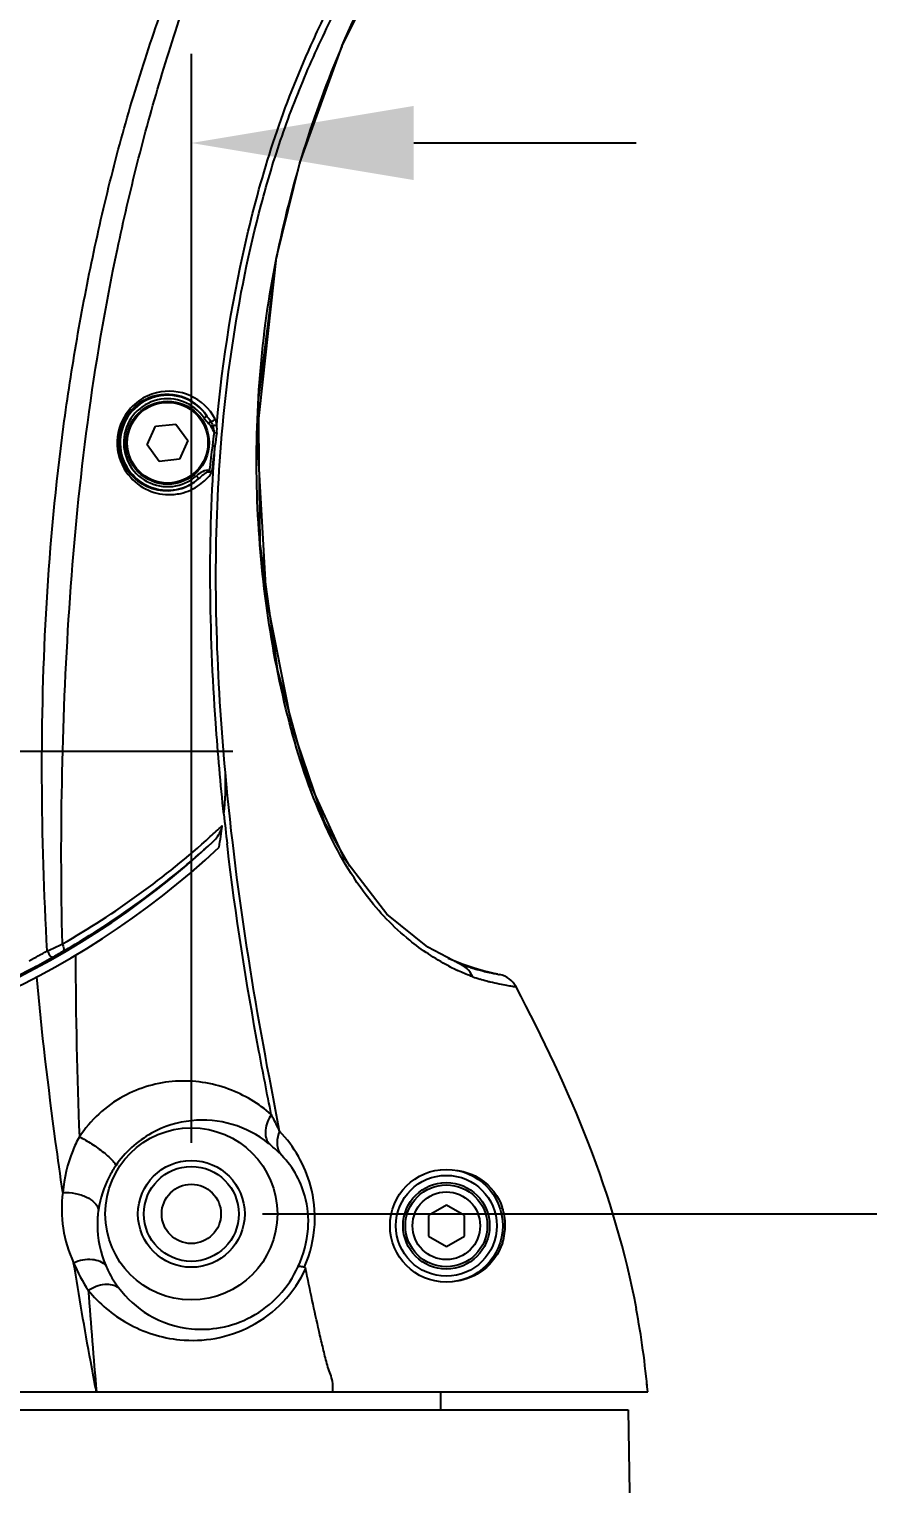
# Model space of a CAD drawing. Header units: millimetres. Extents: x 5828 to 6704, y 123 to 421.
# Drawn here: x 6433.21 to 6437.92, y 244.49 to 252.72 of the extents above; entities that cross this region are included whole.
import ezdxf

# ---------------------------------------------------------------- set-up
doc = ezdxf.new("R2010")
doc.units = ezdxf.units.MM
doc.layers.add('外形图', color=7, linetype='Continuous')
doc.layers.add('尺寸标注', color=7, linetype='Continuous')
doc.styles.add('微软雅黑', font='msyh.ttc', dxfattribs={"height": 1.5})
doc.dimstyles.new('尺寸标注_1_15比例', dxfattribs={"dimtxt": 1.5, "dimasz": 1.25, "dimexe": 0.5, "dimexo": 0.4, "dimgap": 0.5, "dimtad": 1, "dimdec": 1, "dimlfac": 15, "dimdsep": 46, "dimtxsty": '微软雅黑', "dimcen": 0.09, "dimadec": 0, "dimazin": 0, "dimtp": 0.01, "dimtm": 0.01, "dimtfac": 1, "dimtdec": 1, "dimtofl": 0, "dimtmove": 0, "dimatfit": 3, "dimfxl": 1, "dimtolj": 1, "dimarcsym": 0})

# ---------------------------------------------------------------- blocks, each defined once
blk = doc.blocks.new('*D782')
at = {"layer": 'Defpoints', "color": 0}
for p in [(6420.543, 277.9758), (6438.7833, 233.3949), (6456.6042, 233.3949)]:
    blk.add_point(p, dxfattribs=at)
at = {"layer": '尺寸标注', "color": 0, "lineweight": -2}
for p, q in [((6420.943, 277.9758), (6457.1042, 277.9758)), ((6456.6042, 276.7258), (6456.6042, 234.6449)), ((6439.1833, 233.3949), (6457.1042, 233.3949))]:
    blk.add_line(p, q, dxfattribs=at)
at = {"layer": '尺寸标注', "color": 0}
for points in [[(6456.8126, 276.7258), (6456.3959, 276.7258), (6456.6042, 277.9758)], [(6456.3959, 234.6449), (6456.8126, 234.6449), (6456.6042, 233.3949)]]:
    blk.add_solid(points, dxfattribs=at)
at = {"layer": '尺寸标注', "color": 0, "insert": (6455.3291, 255.6854), "char_height": 1.5, "attachment_point": 5, "rotation": 90, "style": '微软雅黑'}
blk.add_mtext('\\A1;\\A1;668.8', dxfattribs=at)
blk = doc.blocks.new('*D808')
at = {"layer": 'Defpoints', "color": 0}
for p in [(6431.8498, 255.3949), (6441.1977, 255.3949), (6434.1165, 246.0616)]:
    blk.add_point(p, dxfattribs=at)
at = {"layer": '尺寸标注', "color": 0, "lineweight": -2}
for p, q in [((6432.2498, 255.3949), (6441.6977, 255.3949)), ((6441.1977, 247.3116), (6441.1977, 254.1449)), ((6434.5165, 246.0616), (6441.6977, 246.0616))]:
    blk.add_line(p, q, dxfattribs=at)
at = {"layer": '尺寸标注', "color": 0}
for points in [[(6441.4061, 254.1449), (6440.9894, 254.1449), (6441.1977, 255.3949)], [(6440.9894, 247.3116), (6441.4061, 247.3116), (6441.1977, 246.0616)]]:
    blk.add_solid(points, dxfattribs=at)
at = {"layer": '尺寸标注', "color": 0, "insert": (6439.9187, 250.6458), "char_height": 1.5, "attachment_point": 5, "rotation": 90, "style": '微软雅黑'}
blk.add_mtext('\\A1;140', dxfattribs=at)
blk = doc.blocks.new('*D809')
at = {"layer": 'Defpoints', "color": 0}
for p in [(6431.8498, 255.3949), (6431.8498, 248.6615), (6428.9165, 246.0616)]:
    blk.add_point(p, dxfattribs=at)
at = {"layer": '尺寸标注', "color": 0, "lineweight": -2}
for p, q in [((6431.8498, 254.9949), (6431.8498, 248.1615)), ((6428.9165, 246.4616), (6428.9165, 249.1615)), ((6427.6665, 248.6615), (6422.7661, 248.6615)), ((6433.0998, 248.6615), (6434.3498, 248.6615))]:
    blk.add_line(p, q, dxfattribs=at)
at = {"layer": '尺寸标注', "color": 0}
for points in [[(6427.6665, 248.4531), (6427.6665, 248.8698), (6428.9165, 248.6615)], [(6433.0998, 248.8698), (6433.0998, 248.4531), (6431.8498, 248.6615)]]:
    blk.add_solid(points, dxfattribs=at)
at = {"layer": '尺寸标注', "color": 0, "insert": (6424.402, 249.9115), "char_height": 1.5, "attachment_point": 5, "style": '微软雅黑'}
blk.add_mtext('\\A1;44', dxfattribs=at)
blk = doc.blocks.new('*D810')
at = {"layer": 'Defpoints', "color": 0}
for p in [(6431.8498, 255.4588), (6431.8498, 252.0791), (6434.1165, 246.0616)]:
    blk.add_point(p, dxfattribs=at)
at = {"layer": '尺寸标注', "color": 0, "lineweight": -2}
for p, q in [((6431.8498, 255.0588), (6431.8498, 251.5791)), ((6434.1165, 246.4616), (6434.1165, 252.5791)), ((6430.5998, 252.0791), (6422.9124, 252.0791)), ((6435.3665, 252.0791), (6436.6165, 252.0791))]:
    blk.add_line(p, q, dxfattribs=at)
at = {"layer": '尺寸标注', "color": 0}
for points in [[(6430.5998, 251.8708), (6430.5998, 252.2874), (6431.8498, 252.0791)], [(6435.3665, 252.2874), (6435.3665, 251.8708), (6434.1165, 252.0791)]]:
    blk.add_solid(points, dxfattribs=at)
at = {"layer": '尺寸标注', "color": 0, "insert": (6424.4873, 253.3543), "char_height": 1.5, "attachment_point": 5, "style": '微软雅黑'}
blk.add_mtext('\\A1;34', dxfattribs=at)

msp = doc.modelspace()

# ---------------------------------------------------------------- linework, layer by layer
at = {"layer": '外形图', "color": 7, "linetype": 'Continuous'}
for p, q in [((6434.9637, 252.6241), (6435.2674, 253.235)), ((6434.9625, 252.6221), (6434.9647, 252.6272)), ((6434.9629, 252.6219), (6434.9651, 252.627)), ((6434.595, 251.436), (6434.5955, 251.4359)), ((6433.8691, 250.3829), (6433.9158, 250.4877)), ((6433.9158, 250.4877), (6434.0298, 250.4996)), ((6434.0298, 250.4996), (6434.0972, 250.4069)), ((6434.1879, 250.533), (6434.2045, 250.5442)), ((6434.2265, 250.4867), (6434.2357, 250.4923)), ((6434.0972, 250.4069), (6434.0506, 250.3021)), ((6434.2591, 250.4483), (6434.244, 250.4502)), ((6433.9365, 250.2901), (6433.8691, 250.3829)), ((6434.2494, 250.3777), (6434.2349, 250.3795)), ((6434.0506, 250.3021), (6433.9365, 250.2901)), ((6434.2175, 250.2389), (6434.2141, 250.2299)), ((6434.1461, 250.2092), (6434.1592, 250.1942)), ((6434.3193, 248.1272), (6434.3176, 248.1412)), ((6434.3193, 248.1272), (6434.3176, 248.1412)), ((6435.6394, 247.464), (6435.5598, 247.496)), ((6435.652, 247.4595), (6435.5976, 247.4801)), ((6435.6345, 247.4628), (6435.6233, 247.467)), ((6435.706, 247.4418), (6435.6394, 247.464)), ((6435.6979, 247.4443), (6435.652, 247.4595)), ((6435.6848, 247.446), (6435.6854, 247.4458)), ((6435.6854, 247.4458), (6435.7055, 247.4398)), ((6435.7566, 247.4275), (6435.706, 247.4418)), ((6435.7619, 247.4261), (6435.7339, 247.4337)), ((6435.7957, 247.4178), (6435.7566, 247.4275)), ((6435.8454, 247.4071), (6435.849, 247.4064)), ((6435.8454, 247.4071), (6435.8463, 247.4069)), ((6435.849, 247.4064), (6435.8491, 247.4064)), ((6435.849, 247.4064), (6435.849, 247.4064)), ((6435.8491, 247.4064), (6435.8491, 247.4064)), ((6435.5498, 246.1116), (6435.4488, 246.0532)), ((6435.4488, 246.0532), (6435.4488, 245.9366)), ((6435.6509, 246.0532), (6435.5498, 246.1116)), ((6435.6509, 245.9366), (6435.6509, 246.0532)), ((6435.4488, 245.9366), (6435.5498, 245.8782)), ((6435.5498, 245.8782), (6435.6509, 245.9366)), ((6436.6169, 245.5282), (6436.6186, 245.5282)), ((6427.0165, 245.0616), (6436.6813, 245.0616)), ((6435.5165, 245.0616), (6435.5165, 244.9616)), ((6427.1259, 244.9616), (6436.5719, 244.9616)), ((6436.5719, 244.9616), (6436.58, 244.4949))]:
    msp.add_line(p, q, dxfattribs=at)
for points in [[(6434.5955, 251.4359), (6434.7264, 251.9667), (6434.9637, 252.6241)], [(6435.0077, 248.0152), (6434.8654, 248.2655), (6434.6824, 248.7988), (6434.5381, 249.5245), (6434.4865, 250.4455), (6434.5955, 251.4356)], [(6435.6233, 247.4669), (6435.4456, 247.5596), (6435.2146, 247.7451), (6434.979, 248.0532), (6434.7667, 248.5158), (6434.6033, 249.1139), (6434.503, 249.826), (6434.4935, 250.6334), (6434.5955, 251.4359)], [(6435.6854, 247.4458), (6435.6694, 247.4508), (6435.6345, 247.4628)], [(6435.8385, 247.4085), (6435.8261, 247.4111), (6435.7957, 247.4178)], [(6435.8304, 247.4102), (6435.8182, 247.4127), (6435.8044, 247.4158)]]:
    msp.add_lwpolyline(points, dxfattribs=at)
for centre, radius in [((6433.9832, 250.3949), 0.2333), ((6433.9832, 250.3949), 0.2267), ((6434.1165, 246.0616), 0.4836), ((6434.1165, 246.0616), 0.3), ((6434.1165, 246.0616), 0.2667), ((6435.5498, 245.9949), 0.3167), ((6434.1165, 246.0616), 0.1667), ((6435.5498, 245.9949), 0.2833), ((6435.5498, 245.9949), 0.2433), ((6435.5498, 245.9949), 0.23), ((6435.5498, 245.9949), 0.19)]:
    msp.add_circle(centre, radius, dxfattribs=at)
for centre, radius, start, end in [((6440.4513, 250.2718), 5.9709, 156.82023, 168.75703), ((6433.9832, 250.3949), 0.267, 34.00546, 311.25494), ((6433.9832, 250.3949), 0.247, 34.00545, 311.25494), ((6433.9791, 250.3967), 0.2694, 33.20225, 112.3932), ((6433.9915, 250.3916), 0.2926, 27.63203, 103.95916), ((6449.3787, 248.4329), 15.2684, 172.6752, 173.20706), ((6449.5482, 248.4069), 15.4253, 172.65985, 173.2241), ((6433.9788, 250.3945), 0.2696, 232.54035, 284.66898), ((6433.9791, 250.394), 0.269, 284.62569, 312.03299), ((6433.9932, 250.3943), 0.2906, 305.59472, 324.82286), ((6449.6578, 249.942), 15.4455, 186.072, 186.69533), ((6431.0049, 251.7418), 4.7993, 299.82919, 312.10978), ((6430.9571, 251.7999), 4.8744, 312.06836, 313.14467), ((6428.6988, 249.0035), 5.6431, 351.00809, 352.25866), ((6431.0832, 251.5282), 4.6667, 233.29846, 313.11276), ((6431.0832, 251.5282), 4.62, 233.47246, 312.98669), ((6431.047, 251.6342), 4.7224, 300.40202, 312.43115), ((6434.0614, 248.333), 0.252, 312.98432, 314.43612), ((6431.1284, 251.4237), 4.4535, 297.801, 299.27962), ((6432.0803, 250.3332), 3.0513, 293.69429, 295.4619), ((6429.7928, 253.8209), 7.2432, 299.25154, 299.84138), ((6431.0666, 251.6016), 4.6843, 299.83445, 300.39711), ((6431.0736, 251.5451), 4.6319, 282.47181, 297.70561), ((6431.1052, 251.479), 4.5587, 297.74129, 299.24351), ((6461.8453, 247.6175), 28.3803, 180.20646, 182.26739), ((6436.1716, 248.6183), 1.313, 242.29194, 244.335), ((6436.1713, 248.6178), 1.3125, 244.33603, 244.6152), ((6436.0631, 248.689), 1.2993, 254.02709, 254.85396), ((6436.1047, 248.8422), 1.4581, 254.84988, 256.14378), ((6436.0237, 248.3513), 1.011, 251.20614, 253.58745), ((6436.086, 248.5555), 1.2244, 253.48896, 255.37344), ((6436.2782, 249.6388), 2.2732, 257.26885, 258.11056), ((6435.8235, 247.2756), 0.1333, 27.77887, 78.92747), ((6434.1786, 245.9945), 0.5941, 51.21276, 95.99633), ((6434.0983, 246.0891), 0.7104, 172.45387, 205.11908), ((6435.5667, 245.9974), 0.314, 0.11402, 18.5446), ((6435.5636, 245.9975), 0.3171, 351.67088, 0.09442), ((6435.5647, 245.9971), 0.3159, 341.62743, 351.71753), ((6434.2583, 246.1145), 0.8672, 202.14885, 213.78562), ((6485.7838, 249.5279), 52.3913, 184.2642, 184.89037), ((6431.9834, 244.6504), 4.7159, 5.0023, 10.72829), ((6432.0454, 244.6574), 4.6535, 4.9824, 6.41944)]:
    msp.add_arc(centre, radius, start, end, dxfattribs=at)
for points, knots in [([(6433.3065, 247.5392), (6433.2876, 247.8611), (6433.268, 248.5137), (6433.2925, 249.4981), (6433.3698, 250.323), (6433.4711, 250.9789), (6433.5652, 251.4678), (6433.6785, 251.9526), (6433.8148, 252.4316), (6433.9744, 252.9032), (6434.1543, 253.3674), (6434.3544, 253.8235), (6434.5389, 254.1953), (6434.6594, 254.5052), (6434.7482, 254.8257), (6434.782, 255.0743), (6434.7915, 255.2403)], [0, 0, 0, 0, 0.121981, 0.246806, 0.372246, 0.435005, 0.49777, 0.560527, 0.623279, 0.686038, 0.748769, 0.811536, 0.874355, 0.905694, 0.937115, 1, 1, 1, 1]), ([(6433.3921, 247.5783), (6433.3837, 247.8994), (6433.3841, 248.5488), (6433.4264, 249.5267), (6433.5225, 250.5096), (6433.6607, 251.3225), (6433.8095, 251.9648), (6433.9407, 252.4416), (6434.0931, 252.912), (6434.2708, 253.3736), (6434.4734, 253.8249), (6434.6588, 254.1933), (6434.7758, 254.5021), (6434.8592, 254.8219), (6434.8891, 255.0693), (6434.8972, 255.2343)], [0, 0, 0, 0, 0.122241, 0.247106, 0.372504, 0.497938, 0.560664, 0.623406, 0.686137, 0.748826, 0.811585, 0.874384, 0.905698, 0.937108, 1, 1, 1, 1]), ([(6434.3078, 248.5423), (6434.2838, 248.8069), (6434.2498, 249.3397), (6434.2555, 250.1424), (6434.3337, 250.9448), (6434.466, 251.6047), (6434.6214, 252.1195), (6434.7677, 252.4951), (6434.9409, 252.859), (6435.1312, 253.2147), (6435.3298, 253.5655), (6435.5121, 253.9252), (6435.6479, 254.3057), (6435.7067, 254.5686), (6435.7294, 254.7014)], [0, 0, 0, 0, 0.123855, 0.248708, 0.373786, 0.499099, 0.561724, 0.624233, 0.686788, 0.749494, 0.812229, 0.874719, 0.937209, 1, 1, 1, 1]), ([(6434.2592, 250.496), (6434.2922, 250.8616), (6434.3799, 251.4082), (6434.5786, 252.1161), (6434.7465, 252.5446), (6434.9055, 252.8758), (6435.0331, 253.1203), (6435.1672, 253.3614), (6435.3001, 253.6028), (6435.4226, 253.8499), (6435.5581, 254.192), (6435.6291, 254.4599), (6435.6648, 254.6405)], [0, 0, 0, 0, 0.249774, 0.374863, 0.499741, 0.562222, 0.624775, 0.68736, 0.74988, 0.812296, 0.874801, 1, 1, 1, 1]), ([(6435.5611, 247.4559), (6435.4843, 247.4962), (6435.3129, 247.6093), (6435.0605, 247.8749), (6434.83, 248.2921), (6434.6512, 248.8349), (6434.5303, 249.4556), (6434.4736, 250.1112), (6434.49, 250.7768), (6434.5517, 251.2179), (6434.595, 251.436)], [0, 0, 0, 0, 0.060283, 0.141804, 0.252219, 0.388666, 0.537888, 0.691064, 0.84541, 1, 1, 1, 1]), ([(6433.9209, 250.6755), (6433.8851, 250.6667), (6433.8128, 250.6335), (6433.759, 250.5741), (6433.7387, 250.539)], [0, 0, 0, 0, 0.477028, 1, 1, 1, 1]), ([(6433.8765, 250.6458), (6433.8679, 250.6422), (6433.8329, 250.6257), (6433.8014, 250.6015), (6433.7814, 250.58)], [0, 0, 0, 0, 0.240381, 1, 1, 1, 1]), ([(6433.7814, 250.58), (6433.7555, 250.5521), (6433.7143, 250.4832), (6433.702, 250.3649), (6433.7386, 250.2564), (6433.7877, 250.2013), (6433.8148, 250.1805)], [0, 0, 0, 0, 0.254997, 0.519261, 0.771155, 1, 1, 1, 1]), ([(6433.7387, 250.539), (6433.7078, 250.4855), (6433.6815, 250.3582), (6433.7364, 250.2419), (6433.7756, 250.1987)], [0, 0, 0, 0, 0.514442, 1, 1, 1, 1]), ([(6434.2135, 250.5035), (6434.2147, 250.5048), (6434.2185, 250.509), (6434.2224, 250.5133), (6434.225, 250.5164)], [0, 0, 0, 0, 0.297584, 1, 1, 1, 1]), ([(6434.225, 250.5164), (6434.2271, 250.5161), (6434.2366, 250.5168), (6434.2458, 250.5218), (6434.2507, 250.5273)], [0, 0, 0, 0, 0.223334, 1, 1, 1, 1]), ([(6434.2357, 250.4923), (6434.2419, 250.4922), (6434.2499, 250.4931), (6434.2576, 250.4953), (6434.2592, 250.496)], [0, 0, 0, 0, 0.778104, 1, 1, 1, 1]), ([(6434.2989, 248.3082), (6434.2809, 248.4783), (6434.2194, 249.1659), (6434.2099, 249.8597), (6434.2494, 250.3777)], [0, 0, 0, 0, 0.247698, 1, 1, 1, 1]), ([(6434.2175, 250.2389), (6434.2053, 250.2435), (6434.1768, 250.2325), (6434.1561, 250.218), (6434.1461, 250.2092)], [0, 0, 0, 0, 0.495458, 1, 1, 1, 1]), ([(6434.2141, 250.2299), (6434.2086, 250.2307), (6434.198, 250.2242), (6434.1803, 250.2122), (6434.1675, 250.2014), (6434.1592, 250.1942)], [0, 0, 0, 0, 0.250571, 0.501386, 1, 1, 1, 1]), ([(6434.2307, 250.2269), (6434.2295, 250.2271), (6434.224, 250.2283), (6434.2184, 250.2292), (6434.2141, 250.2299)], [0, 0, 0, 0, 0.213458, 1, 1, 1, 1]), ([(6433.7756, 250.1987), (6433.8068, 250.1644), (6433.8844, 250.1122), (6433.9764, 250.1006), (6434.0192, 250.1046)], [0, 0, 0, 0, 0.519189, 1, 1, 1, 1]), ([(6434.0192, 250.1046), (6434.0318, 250.1057), (6434.0825, 250.1136), (6434.1309, 250.1355), (6434.1623, 250.158)], [0, 0, 0, 0, 0.246029, 1, 1, 1, 1]), ([(6434.6129, 246.5263), (6434.5499, 246.8479), (6434.4254, 247.5164), (6434.3396, 248.1915), (6434.3078, 248.5423)], [0, 0, 0, 0, 0.482027, 1, 1, 1, 1]), ([(6434.2378, 248.153), (6434.2567, 248.1715), (6434.279, 248.2005), (6434.2893, 248.2346), (6434.2905, 248.2434)], [0, 0, 0, 0, 0.749031, 1, 1, 1, 1]), ([(6434.5658, 246.6197), (6434.5419, 246.7383), (6434.4442, 247.2381), (6434.3649, 247.7416), (6434.3193, 248.1272)], [0, 0, 0, 0, 0.23755, 1, 1, 1, 1]), ([(6433.3065, 247.5392), (6433.3096, 247.534), (6433.3152, 247.5249), (6433.3228, 247.5122), (6433.3281, 247.5062), (6433.331, 247.501), (6433.3322, 247.5013)], [0, 0, 0, 0, 0.395822, 0.712403, 0.919157, 1, 1, 1, 1]), ([(6433.3921, 247.5783), (6433.3956, 247.5698), (6433.4, 247.5582), (6433.4009, 247.5406), (6433.397, 247.5381)], [0, 0, 0, 0, 0.664953, 1, 1, 1, 1]), ([(6433.3941, 246.1824), (6433.3801, 246.2776), (6433.3236, 246.6804), (6433.2761, 247.0845), (6433.2474, 247.3938)], [0, 0, 0, 0, 0.236417, 1, 1, 1, 1]), ([(6435.698, 247.3942), (6435.6909, 247.3969), (6435.6607, 247.4085), (6435.6311, 247.4215), (6435.6087, 247.4321)], [0, 0, 0, 0, 0.23298, 1, 1, 1, 1]), ([(6435.7555, 247.4265), (6435.7668, 247.4237), (6435.7967, 247.4167), (6435.8267, 247.4106), (6435.8454, 247.4071)], [0, 0, 0, 0, 0.380411, 1, 1, 1, 1]), ([(6435.7768, 247.3707), (6435.7832, 247.3691), (6435.8065, 247.3632), (6435.8299, 247.358), (6435.8469, 247.3545)], [0, 0, 0, 0, 0.276395, 1, 1, 1, 1]), ([(6435.8469, 247.3545), (6435.8605, 247.3517), (6435.8795, 247.3479), (6435.903, 247.3439), (6435.9165, 247.3415), (6435.9266, 247.3402), (6435.935, 247.3383), (6435.9379, 247.3389), (6435.9416, 247.3372), (6435.9414, 247.3377)], [0, 0, 0, 0, 0.434296, 0.605848, 0.746793, 0.856974, 0.936148, 0.983976, 1, 1, 1, 1]), ([(6436.6186, 245.5282), (6436.5585, 245.8454), (6436.3728, 246.4687), (6436.092, 247.0519), (6435.9414, 247.3377)], [0, 0, 0, 0, 0.499795, 1, 1, 1, 1]), ([(6434.028, 246.8069), (6433.9262, 246.8005), (6433.7131, 246.74), (6433.5489, 246.588), (6433.4872, 246.4947)], [0, 0, 0, 0, 0.476855, 1, 1, 1, 1]), ([(6434.5658, 246.6197), (6434.496, 246.6812), (6434.3261, 246.7837), (6434.1282, 246.8132), (6434.028, 246.8069)], [0, 0, 0, 0, 0.480953, 1, 1, 1, 1]), ([(6434.5658, 246.6197), (6434.5488, 246.5937), (6434.5258, 246.5397), (6434.536, 246.4784), (6434.5507, 246.4576)], [0, 0, 0, 0, 0.549718, 1, 1, 1, 1]), ([(6434.6129, 246.5263), (6434.6093, 246.534), (6434.5944, 246.5655), (6434.5785, 246.5966), (6434.5658, 246.6197)], [0, 0, 0, 0, 0.244445, 1, 1, 1, 1]), ([(6434.1165, 246.5853), (6434.0387, 246.5772), (6433.8726, 246.5257), (6433.7425, 246.4068), (6433.6914, 246.3319)], [0, 0, 0, 0, 0.463159, 1, 1, 1, 1]), ([(6433.4872, 246.4947), (6433.473, 246.4695), (6433.4258, 246.3709), (6433.4007, 246.2624), (6433.3941, 246.1824)], [0, 0, 0, 0, 0.264948, 1, 1, 1, 1]), ([(6433.4872, 246.4947), (6433.5109, 246.4829), (6433.5579, 246.4553), (6433.6124, 246.4167), (6433.6507, 246.3845), (6433.6721, 246.3638), (6433.6856, 246.3472), (6433.6914, 246.3363), (6433.6914, 246.3319)], [0, 0, 0, 0, 0.30063, 0.615766, 0.753998, 0.867634, 0.95036, 1, 1, 1, 1]), ([(6434.6131, 246.4023), (6434.6084, 246.4068), (6434.5883, 246.426), (6434.5673, 246.4442), (6434.5507, 246.4576)], [0, 0, 0, 0, 0.23384, 1, 1, 1, 1]), ([(6434.6129, 246.5263), (6434.6039, 246.5059), (6434.5934, 246.4634), (6434.6033, 246.4199), (6434.6131, 246.4023)], [0, 0, 0, 0, 0.525542, 1, 1, 1, 1]), ([(6434.7521, 245.7639), (6434.7856, 245.8384), (6434.8227, 245.9933), (6434.7932, 246.2674), (6434.6936, 246.4413), (6434.6129, 246.5263)], [0, 0, 0, 0, 0.300258, 0.569126, 1, 1, 1, 1]), ([(6434.7168, 245.7665), (6434.748, 245.8319), (6434.784, 245.9661), (6434.7628, 246.1961), (6434.6796, 246.3379), (6434.6131, 246.4023)], [0, 0, 0, 0, 0.31883, 0.592959, 1, 1, 1, 1]), ([(6433.6914, 246.3319), (6433.6777, 246.3117), (6433.632, 246.2353), (6433.6038, 246.1487), (6433.5944, 246.0849)], [0, 0, 0, 0, 0.274173, 1, 1, 1, 1]), ([(6435.6083, 246.3061), (6435.6556, 246.3005), (6435.7675, 246.2603), (6435.843, 246.1608), (6435.8644, 246.0973)], [0, 0, 0, 0, 0.415051, 1, 1, 1, 1]), ([(6433.3941, 246.1824), (6433.4175, 246.1831), (6433.4642, 246.1787), (6433.5368, 246.1564), (6433.5898, 246.1168), (6433.5944, 246.0849)], [0, 0, 0, 0, 0.300367, 0.587435, 1, 1, 1, 1]), ([(6433.5944, 246.0849), (6433.5903, 246.0569), (6433.5825, 245.9507), (6433.605, 245.8428), (6433.6358, 245.7712)], [0, 0, 0, 0, 0.26612, 1, 1, 1, 1]), ([(6435.8807, 245.9981), (6435.8798, 245.9984), (6435.8752, 246), (6435.8704, 246.0008), (6435.8664, 246.0012)], [0, 0, 0, 0, 0.190625, 1, 1, 1, 1]), ([(6435.8645, 245.8975), (6435.8449, 245.8386), (6435.774, 245.7384), (6435.6633, 245.692), (6435.6114, 245.6843)], [0, 0, 0, 0, 0.542087, 1, 1, 1, 1]), ([(6433.4551, 245.7876), (6433.4878, 245.8017), (6433.5513, 245.8168), (6433.6183, 245.7927), (6433.6358, 245.7712)], [0, 0, 0, 0, 0.561373, 1, 1, 1, 1]), ([(6433.5832, 245.0616), (6433.5721, 245.118), (6433.5263, 245.3595), (6433.4852, 245.6018), (6433.4551, 245.7876)], [0, 0, 0, 0, 0.234203, 1, 1, 1, 1]), ([(6433.6358, 245.7712), (6433.6406, 245.76), (6433.6609, 245.7166), (6433.6863, 245.6757), (6433.7076, 245.6472)], [0, 0, 0, 0, 0.254885, 1, 1, 1, 1]), ([(6434.0522, 245.3545), (6434.118, 245.3481), (6434.2573, 245.3534), (6434.4614, 245.4232), (6434.6412, 245.5589), (6434.7273, 245.6856), (6434.759, 245.7537)], [0, 0, 0, 0, 0.229933, 0.477918, 0.738813, 1, 1, 1, 1]), ([(6434.1165, 245.4159), (6434.171, 245.4105), (6434.2884, 245.4156), (6434.4619, 245.4766), (6434.6165, 245.5955), (6434.6902, 245.7068), (6434.7168, 245.7665)], [0, 0, 0, 0, 0.222417, 0.469625, 0.734954, 1, 1, 1, 1]), ([(6434.7168, 245.7665), (6434.7173, 245.7667), (6434.7191, 245.7656), (6434.723, 245.7686), (6434.7348, 245.7667), (6434.7447, 245.7657), (6434.7521, 245.7639)], [0, 0, 0, 0, 0.050266, 0.143542, 0.363217, 1, 1, 1, 1]), ([(6434.9119, 245.0616), (6434.9128, 245.0772), (6434.9131, 245.1075), (6434.9034, 245.151), (6434.8867, 245.1904), (6434.875, 245.2316), (6434.8651, 245.2737), (6434.851, 245.3302), (6434.8276, 245.4308), (6434.7961, 245.5768), (6434.7714, 245.6943), (6434.759, 245.7537)], [0, 0, 0, 0, 0.066037, 0.127376, 0.186529, 0.246688, 0.307882, 0.369188, 0.49273, 0.743729, 1, 1, 1, 1]), ([(6433.5375, 245.6323), (6433.565, 245.6504), (6433.6216, 245.6747), (6433.6865, 245.6633), (6433.7076, 245.6472)], [0, 0, 0, 0, 0.552529, 1, 1, 1, 1]), ([(6433.5375, 245.6323), (6433.5979, 245.558), (6433.7538, 245.4264), (6433.9496, 245.3644), (6434.0522, 245.3545)], [0, 0, 0, 0, 0.48166, 1, 1, 1, 1]), ([(6433.7076, 245.6472), (6433.753, 245.5864), (6433.8749, 245.4758), (6434.0327, 245.4242), (6434.1165, 245.4159)], [0, 0, 0, 0, 0.473789, 1, 1, 1, 1])]:
    msp.add_open_spline(points, degree=3, knots=knots, dxfattribs=at)
for points in [[(6434.9647, 252.6272), (6435.0525, 252.8315), (6435.1525, 253.0308), (6435.2613, 253.2247)], [(6434.1879, 250.533), (6434.1952, 250.5222), (6434.2038, 250.5122), (6434.2135, 250.5035)], [(6434.2045, 250.5442), (6434.2109, 250.5347), (6434.2177, 250.5253), (6434.225, 250.5164)], [(6434.2135, 250.5035), (6434.2188, 250.4988), (6434.2228, 250.4927), (6434.2265, 250.4867)], [(6434.2249, 250.5164), (6434.2298, 250.5091), (6434.233, 250.5007), (6434.2357, 250.4923)], [(6434.2265, 250.4867), (6434.2336, 250.4752), (6434.2392, 250.4629), (6434.244, 250.4503)], [(6434.2357, 250.4923), (6434.24, 250.4787), (6434.2426, 250.4645), (6434.244, 250.4502)], [(6434.2592, 250.496), (6434.2579, 250.5067), (6434.2557, 250.5177), (6434.2507, 250.5273)], [(6434.2593, 250.45), (6434.2614, 250.4652), (6434.2616, 250.4808), (6434.2592, 250.496)], [(6434.244, 250.4503), (6434.2409, 250.4267), (6434.2379, 250.4031), (6434.2349, 250.3795)], [(6434.2593, 250.45), (6434.2559, 250.4259), (6434.2527, 250.4018), (6434.2494, 250.3777)], [(6434.2307, 250.2269), (6434.227, 250.2316), (6434.2225, 250.2356), (6434.2175, 250.2389)], [(6434.2989, 248.3082), (6434.3087, 248.3857), (6434.3094, 248.4642), (6434.3078, 248.5422)], [(6435.6641, 247.441), (6435.6523, 247.4518), (6435.6383, 247.4606), (6435.6235, 247.4668)], [(6435.6979, 247.3944), (6435.6901, 247.4119), (6435.6784, 247.4281), (6435.6641, 247.441)], [(6434.7521, 245.7639), (6434.7561, 245.763), (6434.7581, 245.7578), (6434.7589, 245.7538)]]:
    msp.add_open_spline(points, degree=3, dxfattribs=at)

# ---------------------------------------------------------------- dimensions: what is measured, and where the dimension line sits
at = {"layer": '尺寸标注'}
dim = msp.add_linear_dim(base=(6456.6042, 233.3949), p1=(6420.543, 277.9758), p2=(6438.7833, 233.3949), angle=90, text='\\A1;668.8', dimstyle='尺寸标注_1_15比例', override={"dimtxsty": '微软雅黑'}, dxfattribs=at)
dim.commit()
dim.dimension.update_dxf_attribs({"geometry": '*D782', "text_midpoint": (6455.3291, 255.6854)})
for base, p1, p2, picture, middle in [((6431.8498, 252.0791), (6434.1165, 246.0616), (6431.8498, 255.4588), '*D810', (6424.4873, 252.0791)), ((6431.8498, 248.6615), (6428.9165, 246.0616), (6431.8498, 255.3949), '*D809', (6424.402, 248.6615))]:
    dim = msp.add_linear_dim(base=base, p1=p1, p2=p2, dimstyle='尺寸标注_1_15比例', dxfattribs=at)
    dim.commit()
    dim.dimension.update_dxf_attribs({"geometry": picture, "text_midpoint": middle, "dimtype": 160})
dim = msp.add_linear_dim(base=(6441.1977, 255.3949), p1=(6434.1165, 246.0616), p2=(6431.8498, 255.3949), angle=90, dimstyle='尺寸标注_1_15比例', dxfattribs=at)
dim.commit()
dim.dimension.update_dxf_attribs({"geometry": '*D808', "text_midpoint": (6441.1977, 250.6458), "dimtype": 160})

doc.saveas('drawing.dxf')
